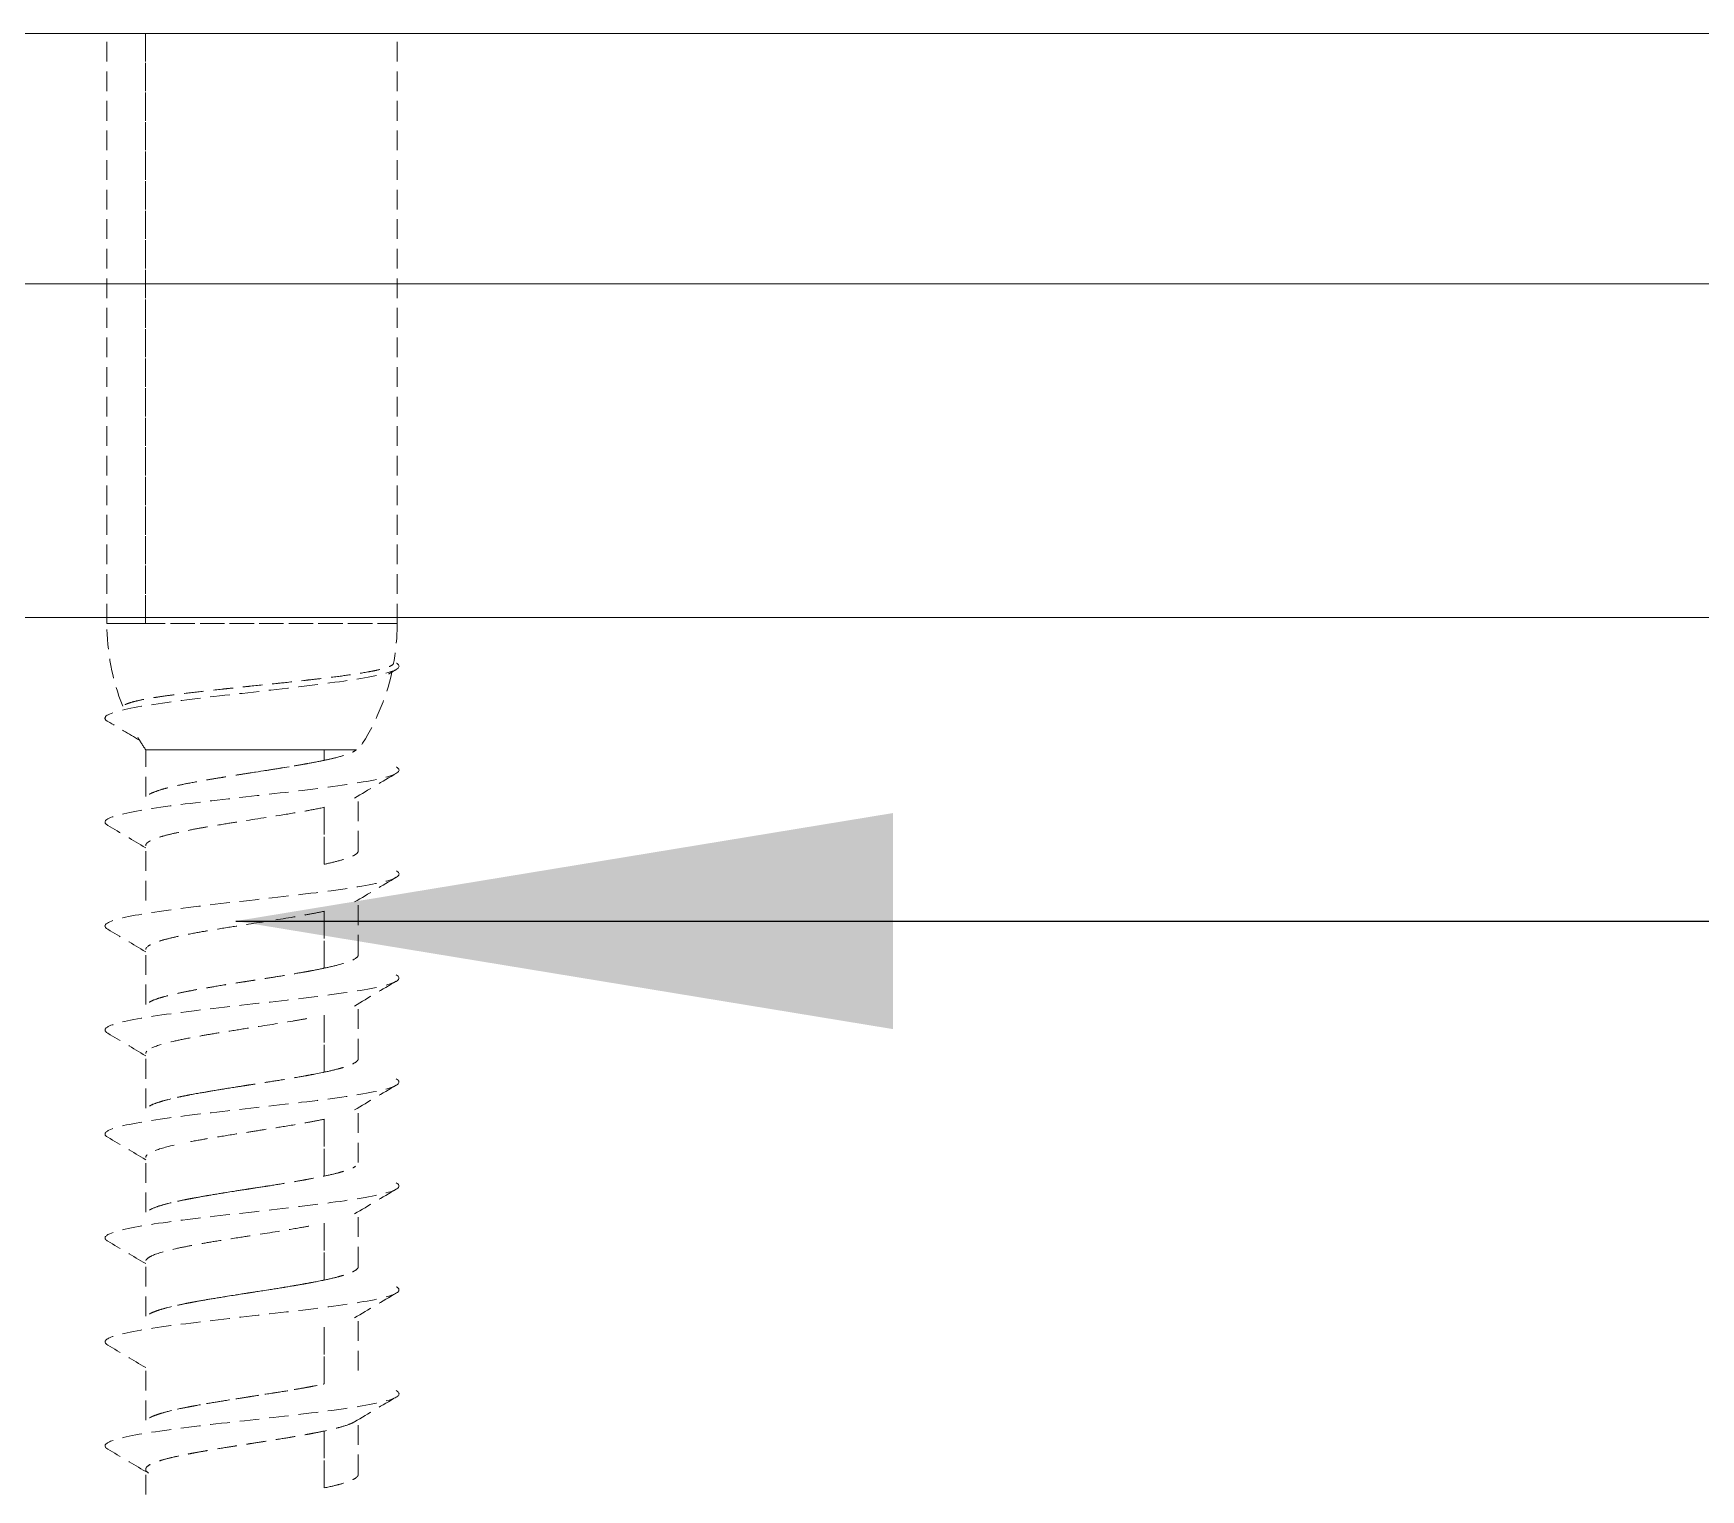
# Model space of a CAD drawing. Header units: feet. Extents: x 7599 to 8240, y -11181 to 1634.
# Drawn here: x 8031.69 to 8052.83, y -11114.87 to -11096.4 of the extents above; entities that cross this region are included whole.
import ezdxf

# ---------------------------------------------------------------- set-up
doc = ezdxf.new("R2010")
doc.units = ezdxf.units.FT
doc.header["$MEASUREMENT"] = 0
doc.linetypes.add('HIDDEN', pattern=[0.375, 0.25, -0.125])
doc.styles.add('PAPER SPACE TXT', font='technic_.ttf', dxfattribs={"height": 0.125})
doc.dimstyles.new('PAPER SPACE', dxfattribs={"dimscale": 0, "dimtxt": 0.125, "dimasz": 0.125, "dimexe": 0, "dimexo": 0.020508, "dimgap": 0.041992, "dimtad": 1, "dimdec": 4, "dimzin": 3, "dimdsep": 46, "dimlunit": 4, "dimtxsty": 'PAPER SPACE TXT', "dimcen": 0.125, "dimclrd": 1, "dimclre": 1, "dimclrt": 7, "dimadec": 0, "dimazin": 0, "dimtfac": 1, "dimtdec": 4, "dimtofl": 0, "dimtmove": 2, "dimatfit": 3, "dimfxl": 1, "dimfrac": 2, "dimtolj": 1, "dimtzin": 0, "dimarcsym": 1})

msp = doc.modelspace()

# ---------------------------------------------------------------- linework, layer by layer
at = {"color": 7, "linetype": 'Continuous', "lineweight": 15}
for p, q in [((7889.958, -11096.401), (8178.965, -11096.401)), ((7891.017, -11096.401), (8177.906, -11096.401)), ((7889.958, -11099.576), (8178.965, -11099.576)), ((7889.958, -11103.81), (8178.965, -11103.81))]:
    msp.add_line(p, q, dxfattribs=at)
at = {"linetype": 'HIDDEN', "lineweight": 0, "extrusion": (-1, 6.12323e-17, 0)}
for p, q in [((8032.621, -11103.884), (8032.621, -11096.401)), ((8033.112, -11103.884), (8033.112, -11096.401)), ((8033.112, -11096.401), (8033.112, -11103.884)), ((8036.302, -11103.884), (8036.302, -11096.401)), ((8033.112, -11103.884), (8032.621, -11103.884)), ((8032.621, -11103.884), (8033.112, -11103.884)), ((8033.112, -11103.884), (8036.302, -11103.884)), ((8036.302, -11103.884), (8033.112, -11103.884)), ((8033.113, -11105.487), (8035.378, -11105.487)), ((8033.113, -11106.079), (8033.113, -11105.487)), ((8033.473, -11105.487), (8033.113, -11105.487)), ((8035.785, -11105.487), (8033.473, -11105.487)), ((8035.378, -11105.62), (8035.378, -11105.487)), ((8035.378, -11105.487), (8035.378, -11105.62)), ((8035.378, -11105.487), (8035.785, -11105.487)), ((8035.809, -11106.766), (8035.809, -11106.071)), ((8035.378, -11106.938), (8035.378, -11106.216)), ((8035.378, -11106.216), (8035.378, -11106.938)), ((8033.113, -11107.397), (8033.113, -11106.703)), ((8035.809, -11108.084), (8035.809, -11107.389)), ((8035.378, -11108.256), (8035.378, -11107.534)), ((8035.378, -11107.534), (8035.378, -11108.256)), ((8033.113, -11108.715), (8033.113, -11108.021)), ((8035.809, -11109.402), (8035.809, -11108.707)), ((8035.378, -11109.575), (8035.378, -11108.852)), ((8035.378, -11108.852), (8035.378, -11109.575)), ((8033.113, -11110.033), (8033.113, -11109.339)), ((8035.378, -11110.893), (8035.378, -11110.171)), ((8035.378, -11110.171), (8035.378, -11110.893)), ((8035.809, -11110.72), (8035.809, -11110.026)), ((8033.113, -11111.352), (8033.113, -11110.657)), ((8035.378, -11112.211), (8035.378, -11111.489)), ((8035.378, -11111.489), (8035.378, -11112.211)), ((8035.809, -11112.039), (8035.809, -11111.344)), ((8033.113, -11112.67), (8033.113, -11111.975)), ((8035.809, -11113.357), (8035.809, -11112.662)), ((8035.378, -11113.529), (8035.378, -11112.807)), ((8035.378, -11112.807), (8035.378, -11113.529)), ((8033.113, -11113.988), (8033.113, -11113.294)), ((8035.809, -11114.675), (8035.809, -11113.98)), ((8035.378, -11114.847), (8035.378, -11114.126)), ((8035.378, -11114.126), (8035.378, -11114.847)), ((8033.113, -11115.306), (8033.113, -11114.612))]:
    msp.add_line(p, q, dxfattribs=at)
at = {"linetype": 'HIDDEN', "lineweight": 0, "extrusion": (0, 0, -1)}
for centre, start, end in [((-8035.475, -11103.884), 338.4106, 0), ((-8033.448, -11103.884), 180, 190.1647), ((-8033.448, -11103.884), 192.473, 213.4784), ((-8035.475, -11103.884), 325.8244, 329.6676)]:
    msp.add_arc(centre, 2.854, start, end, dxfattribs=at)
at = {"linetype": 'HIDDEN', "lineweight": 0}
for points, knots in [([(8036.292, -11104.387), (8036.3, -11104.392), (8036.307, -11104.397), (8036.359, -11104.445), (8036.282, -11104.489), (8035.906, -11104.577), (8035.609, -11104.62), (8034.906, -11104.708), (8034.501, -11104.752), (8033.736, -11104.839), (8033.378, -11104.883), (8032.842, -11104.971), (8032.666, -11105.014), (8032.586, -11105.081), (8032.593, -11105.104), (8032.632, -11105.127)], [-0.99665651, -0.99665651, -0.99665651, -0.99665651, -0.99624116, -0.99624116, -0.99248231, -0.99248231, -0.98872347, -0.98872347, -0.98496462, -0.98496462, -0.98120578, -0.98120578, -0.97744693, -0.97744693, -0.9754835, -0.9754835, -0.9754835, -0.9754835]), ([(8033.228, -11104.824), (8033.233, -11104.823), (8033.237, -11104.822), (8033.242, -11104.822), (8033.268, -11104.818), (8033.302, -11104.812), (8033.348, -11104.806), (8033.405, -11104.798), (8033.451, -11104.792), (8033.48, -11104.788), (8033.575, -11104.776), (8033.674, -11104.764), (8033.774, -11104.752), (8033.874, -11104.741), (8033.983, -11104.729), (8034.099, -11104.716), (8034.11, -11104.715), (8034.125, -11104.713), (8034.146, -11104.711), (8034.176, -11104.708), (8034.216, -11104.704), (8034.268, -11104.698), (8034.364, -11104.688), (8034.423, -11104.682), (8034.441, -11104.68), (8034.563, -11104.668), (8034.678, -11104.656), (8034.784, -11104.645), (8034.835, -11104.639), (8034.95, -11104.627), (8035.119, -11104.608), (8035.141, -11104.606), (8035.171, -11104.602), (8035.208, -11104.598), (8035.265, -11104.592), (8035.34, -11104.583), (8035.427, -11104.572), (8035.538, -11104.559), (8035.628, -11104.547), (8035.701, -11104.536), (8035.762, -11104.528), (8035.843, -11104.516), (8035.928, -11104.5), (8035.96, -11104.494), (8035.99, -11104.488), (8036.018, -11104.483), (8036.047, -11104.476), (8036.075, -11104.47), (8036.1, -11104.464), (8036.16, -11104.449), (8036.191, -11104.437), (8036.211, -11104.427), (8036.234, -11104.417), (8036.252, -11104.405), (8036.256, -11104.391), (8036.257, -11104.39), (8036.257, -11104.389), (8036.257, -11104.388)], [0, 0, 0, 0, 0.004954, 0.004954, 0.004954, 0.03125, 0.03125, 0.03125, 0.0625, 0.0625, 0.0625, 0.125, 0.125, 0.125, 0.1875, 0.1875, 0.1875, 0.2001248, 0.2001248, 0.2001248, 0.21875, 0.21875, 0.21875, 0.25, 0.25, 0.25, 0.3125, 0.3125, 0.3125, 0.375, 0.375, 0.375, 0.3999377, 0.3999377, 0.3999377, 0.4375, 0.4375, 0.4375, 0.5, 0.5, 0.5, 0.5625, 0.5625, 0.5625, 0.5929762, 0.5929762, 0.5929762, 0.625, 0.625, 0.625, 0.6875, 0.6875, 0.6875, 0.75, 0.75, 0.75, 0.7537128, 0.7537128, 0.7537128, 0.7537128]), ([(8032.852, -11104.916), (8032.857, -11104.913), (8032.863, -11104.91), (8032.871, -11104.906), (8032.894, -11104.896), (8032.923, -11104.887), (8032.952, -11104.879), (8032.983, -11104.871), (8033.023, -11104.861), (8033.073, -11104.851), (8033.119, -11104.842), (8033.171, -11104.833), (8033.228, -11104.824)], [0.8276654, 0.8276654, 0.8276654, 0.8276654, 0.8392857, 0.8392857, 0.8392857, 0.8928571, 0.8928571, 0.8928571, 0.9464286, 0.9464286, 0.9464286, 1, 1, 1, 1]), ([(8035.378, -11105.62), (8035.425, -11105.61), (8035.474, -11105.599), (8035.522, -11105.587), (8035.604, -11105.566), (8035.635, -11105.555), (8035.64, -11105.553), (8035.645, -11105.552), (8035.651, -11105.55), (8035.657, -11105.548), (8035.678, -11105.541), (8035.704, -11105.531), (8035.728, -11105.52), (8035.759, -11105.506), (8035.775, -11105.495), (8035.785, -11105.487)], [0, 0, 0, 0, 0.25, 0.25, 0.25, 0.5, 0.5, 0.5, 0.556537, 0.556537, 0.556537, 0.75, 0.75, 0.75, 1, 1, 1, 1]), ([(8036.292, -11105.705), (8036.297, -11105.708), (8036.302, -11105.711), (8036.363, -11105.758), (8036.295, -11105.802), (8035.936, -11105.89), (8035.646, -11105.933), (8034.951, -11106.021), (8034.548, -11106.065), (8033.78, -11106.152), (8033.417, -11106.196), (8032.867, -11106.284), (8032.682, -11106.327), (8032.586, -11106.396), (8032.59, -11106.42), (8032.632, -11106.445)], [-0.9589223, -0.9589223, -0.9589223, -0.9589223, -0.95865271, -0.95865271, -0.95489387, -0.95489387, -0.95113502, -0.95113502, -0.94737618, -0.94737618, -0.94361733, -0.94361733, -0.93985849, -0.93985849, -0.93774534, -0.93774534, -0.93774534, -0.93774534]), ([(8033.159, -11106.051), (8033.168, -11106.046), (8033.181, -11106.039), (8033.198, -11106.032), (8033.23, -11106.018), (8033.269, -11106.004), (8033.313, -11105.991), (8033.33, -11105.986), (8033.354, -11105.979), (8033.388, -11105.97), (8033.424, -11105.961), (8033.454, -11105.954), (8033.473, -11105.949), (8033.482, -11105.947), (8033.494, -11105.945), (8033.508, -11105.942), (8033.544, -11105.934), (8033.597, -11105.922), (8033.671, -11105.908), (8033.753, -11105.893), (8033.83, -11105.879), (8033.899, -11105.867), (8033.933, -11105.861), (8033.974, -11105.854), (8034.022, -11105.847), (8034.064, -11105.84), (8034.106, -11105.833), (8034.149, -11105.826), (8034.178, -11105.821), (8034.21, -11105.816), (8034.246, -11105.81), (8034.294, -11105.803), (8034.349, -11105.794), (8034.41, -11105.785), (8034.525, -11105.767), (8034.614, -11105.753), (8034.674, -11105.744), (8034.728, -11105.735), (8034.816, -11105.721), (8034.93, -11105.702), (8034.978, -11105.694), (8035.024, -11105.686), (8035.067, -11105.679), (8035.102, -11105.673), (8035.136, -11105.667), (8035.167, -11105.661), (8035.295, -11105.638), (8035.358, -11105.624), (8035.378, -11105.62)], [0.3560294, 0.3560294, 0.3560294, 0.3560294, 0.375, 0.375, 0.375, 0.4375, 0.4375, 0.4375, 0.46875, 0.46875, 0.46875, 0.5, 0.5, 0.5, 0.5168864, 0.5168864, 0.5168864, 0.5625, 0.5625, 0.5625, 0.625, 0.625, 0.625, 0.65625, 0.65625, 0.65625, 0.6875, 0.6875, 0.6875, 0.7143892, 0.7143892, 0.7143892, 0.75, 0.75, 0.75, 0.8125, 0.8125, 0.8125, 0.875, 0.875, 0.875, 0.9090246, 0.9090246, 0.9090246, 0.9375, 0.9375, 0.9375, 1, 1, 1, 1]), ([(8034.398, -11105.787), (8034.399, -11105.786), (8034.4, -11105.786), (8034.401, -11105.786), (8034.587, -11105.757), (8034.764, -11105.73), (8034.933, -11105.702)], [0.7492425, 0.7492425, 0.7492425, 0.7492425, 0.75, 0.75, 0.75, 0.8746825, 0.8746825, 0.8746825, 0.8746825]), ([(8035.184, -11105.658), (8035.189, -11105.657), (8035.194, -11105.656), (8035.2, -11105.655), (8035.3, -11105.637), (8035.365, -11105.623), (8035.378, -11105.62)], [0.93427687, 0.93427687, 0.93427687, 0.93427687, 0.9375, 0.9375, 0.9375, 1, 1, 1, 1]), ([(8035.378, -11106.216), (8035.304, -11106.232), (8035.221, -11106.248), (8035.159, -11106.259), (8035.096, -11106.271), (8035.006, -11106.286), (8034.893, -11106.305), (8034.668, -11106.341), (8034.46, -11106.373), (8034.3, -11106.398), (8034.24, -11106.408), (8034.165, -11106.419), (8034.06, -11106.437), (8033.954, -11106.454), (8033.885, -11106.465), (8033.833, -11106.475), (8033.78, -11106.484), (8033.715, -11106.496), (8033.639, -11106.511), (8033.563, -11106.526), (8033.509, -11106.538), (8033.465, -11106.548), (8033.413, -11106.56), (8033.36, -11106.573), (8033.32, -11106.585), (8033.28, -11106.596), (8033.235, -11106.61), (8033.189, -11106.632), (8033.143, -11106.654), (8033.132, -11106.668), (8033.129, -11106.67), (8033.127, -11106.673), (8033.113, -11106.685), (8033.113, -11106.703)], [0, 0, 0, 0, 0.0714286, 0.0714286, 0.0714286, 0.1428571, 0.1428571, 0.1428571, 0.2857143, 0.2857143, 0.2857143, 0.3392857, 0.3392857, 0.3392857, 0.3928571, 0.3928571, 0.3928571, 0.4464286, 0.4464286, 0.4464286, 0.5, 0.5, 0.5, 0.5625, 0.5625, 0.5625, 0.625, 0.625, 0.625, 0.6875, 0.6875, 0.6875, 0.7464897, 0.7464897, 0.7464897, 0.7464897]), ([(8035.378, -11106.938), (8035.436, -11106.926), (8035.496, -11106.912), (8035.554, -11106.897), (8035.615, -11106.88), (8035.651, -11106.868), (8035.672, -11106.861), (8035.678, -11106.859), (8035.683, -11106.857), (8035.686, -11106.856), (8035.699, -11106.851), (8035.717, -11106.844), (8035.736, -11106.835), (8035.756, -11106.825), (8035.767, -11106.819), (8035.773, -11106.815), (8035.793, -11106.801), (8035.805, -11106.787), (8035.808, -11106.773), (8035.809, -11106.772), (8035.809, -11106.77), (8035.809, -11106.766)], [0, 0, 0, 0, 0.0625, 0.0625, 0.0625, 0.1117725, 0.1117725, 0.1117725, 0.125, 0.125, 0.125, 0.15625, 0.15625, 0.15625, 0.1875, 0.1875, 0.1875, 0.25, 0.25, 0.25, 0.2670222, 0.2670222, 0.2670222, 0.2670222]), ([(8036.292, -11107.023), (8036.294, -11107.025), (8036.296, -11107.026), (8036.365, -11107.071), (8036.307, -11107.115), (8035.966, -11107.203), (8035.682, -11107.247), (8034.996, -11107.334), (8034.595, -11107.378), (8033.824, -11107.465), (8033.456, -11107.509), (8032.893, -11107.597), (8032.699, -11107.64), (8032.585, -11107.711), (8032.587, -11107.737), (8032.632, -11107.763)], [-0.92118945, -0.92118945, -0.92118945, -0.92118945, -0.92106427, -0.92106427, -0.91730542, -0.91730542, -0.91354658, -0.91354658, -0.90978774, -0.90978774, -0.90602889, -0.90602889, -0.90227005, -0.90227005, -0.90000731, -0.90000731, -0.90000731, -0.90000731]), ([(8035.378, -11107.534), (8035.313, -11107.548), (8035.242, -11107.562), (8035.183, -11107.573), (8035.124, -11107.584), (8035.046, -11107.598), (8034.957, -11107.612), (8034.78, -11107.642), (8034.602, -11107.669), (8034.416, -11107.698), (8034.323, -11107.713), (8034.235, -11107.727), (8034.125, -11107.744), (8034.015, -11107.762), (8033.933, -11107.775), (8033.885, -11107.784), (8033.836, -11107.792), (8033.757, -11107.806), (8033.67, -11107.823), (8033.583, -11107.84), (8033.518, -11107.854), (8033.466, -11107.866), (8033.414, -11107.878), (8033.36, -11107.891), (8033.321, -11107.903), (8033.281, -11107.914), (8033.237, -11107.928), (8033.194, -11107.948), (8033.162, -11107.963), (8033.145, -11107.974), (8033.135, -11107.983)], [0, 0, 0, 0, 0.0625, 0.0625, 0.0625, 0.125, 0.125, 0.125, 0.25, 0.25, 0.25, 0.3125, 0.3125, 0.3125, 0.375, 0.375, 0.375, 0.4375, 0.4375, 0.4375, 0.5, 0.5, 0.5, 0.5625, 0.5625, 0.5625, 0.625, 0.625, 0.625, 0.6722977, 0.6722977, 0.6722977, 0.6722977]), ([(8033.128, -11107.99), (8033.128, -11107.99), (8033.127, -11107.991), (8033.127, -11107.991), (8033.119, -11108), (8033.114, -11108.011), (8033.113, -11108.021)], [0.68411623, 0.68411623, 0.68411623, 0.68411623, 0.6875, 0.6875, 0.6875, 0.73980949, 0.73980949, 0.73980949, 0.73980949]), ([(8035.378, -11108.256), (8035.44, -11108.243), (8035.499, -11108.23), (8035.553, -11108.215), (8035.647, -11108.19), (8035.68, -11108.176), (8035.686, -11108.174), (8035.693, -11108.171), (8035.735, -11108.158), (8035.773, -11108.133), (8035.794, -11108.119), (8035.805, -11108.105), (8035.808, -11108.092), (8035.809, -11108.09), (8035.809, -11108.087), (8035.809, -11108.084)], [0, 0, 0, 0, 0.0625, 0.0625, 0.0625, 0.125, 0.125, 0.125, 0.1875, 0.1875, 0.1875, 0.25, 0.25, 0.25, 0.2643068, 0.2643068, 0.2643068, 0.2643068]), ([(8033.159, -11108.688), (8033.169, -11108.682), (8033.181, -11108.676), (8033.197, -11108.668), (8033.234, -11108.652), (8033.276, -11108.638), (8033.313, -11108.627), (8033.328, -11108.623), (8033.372, -11108.609), (8033.473, -11108.586), (8033.498, -11108.58), (8033.526, -11108.574), (8033.555, -11108.568), (8033.591, -11108.56), (8033.629, -11108.553), (8033.671, -11108.545), (8033.77, -11108.526), (8033.849, -11108.512), (8033.899, -11108.504), (8033.955, -11108.494), (8034.037, -11108.48), (8034.149, -11108.462), (8034.207, -11108.453), (8034.262, -11108.444), (8034.312, -11108.436), (8034.347, -11108.431), (8034.38, -11108.426), (8034.411, -11108.421), (8034.457, -11108.414), (8034.502, -11108.407), (8034.543, -11108.401), (8034.581, -11108.395), (8034.625, -11108.388), (8034.674, -11108.38), (8034.749, -11108.368), (8034.835, -11108.355), (8034.93, -11108.339), (8035.016, -11108.324), (8035.08, -11108.313), (8035.125, -11108.305), (8035.141, -11108.302), (8035.155, -11108.3), (8035.167, -11108.298), (8035.191, -11108.293), (8035.229, -11108.286), (8035.277, -11108.277), (8035.322, -11108.268), (8035.355, -11108.261), (8035.378, -11108.256)], [0.3502982, 0.3502982, 0.3502982, 0.3502982, 0.375, 0.375, 0.375, 0.4375, 0.4375, 0.4375, 0.5, 0.5, 0.5, 0.5286297, 0.5286297, 0.5286297, 0.5625, 0.5625, 0.5625, 0.625, 0.625, 0.625, 0.6875, 0.6875, 0.6875, 0.7242223, 0.7242223, 0.7242223, 0.75, 0.75, 0.75, 0.78125, 0.78125, 0.78125, 0.8125, 0.8125, 0.8125, 0.875, 0.875, 0.875, 0.9208216, 0.9208216, 0.9208216, 0.9375, 0.9375, 0.9375, 0.96875, 0.96875, 0.96875, 1, 1, 1, 1]), ([(8035.176, -11108.296), (8035.179, -11108.295), (8035.181, -11108.295), (8035.183, -11108.295), (8035.242, -11108.284), (8035.313, -11108.27), (8035.378, -11108.256)], [0.93497714, 0.93497714, 0.93497714, 0.93497714, 0.9375, 0.9375, 0.9375, 1, 1, 1, 1]), ([(8036.291, -11108.341), (8036.365, -11108.385), (8036.317, -11108.429), (8035.994, -11108.516), (8035.718, -11108.56), (8035.041, -11108.647), (8034.641, -11108.691), (8033.868, -11108.778), (8033.496, -11108.822), (8032.92, -11108.91), (8032.717, -11108.954), (8032.585, -11109.025), (8032.585, -11109.054), (8032.632, -11109.082)], [-0.88345745, -0.88345745, -0.88345745, -0.88345745, -0.87971698, -0.87971698, -0.87595814, -0.87595814, -0.87219929, -0.87219929, -0.86844045, -0.86844045, -0.8646816, -0.8646816, -0.86226949, -0.86226949, -0.86226949, -0.86226949]), ([(8033.159, -11108.688), (8033.167, -11108.683), (8033.175, -11108.679), (8033.184, -11108.674), (8033.244, -11108.646), (8033.334, -11108.618), (8033.463, -11108.588), (8033.527, -11108.573), (8033.593, -11108.559), (8033.683, -11108.542), (8033.774, -11108.525), (8033.853, -11108.512), (8033.905, -11108.503), (8033.958, -11108.494), (8034.04, -11108.48), (8034.144, -11108.463), (8034.248, -11108.446), (8034.336, -11108.433), (8034.441, -11108.416), (8034.645, -11108.385), (8034.815, -11108.358), (8034.959, -11108.334)], [0.3552213, 0.3552213, 0.3552213, 0.3552213, 0.375, 0.375, 0.375, 0.5, 0.5, 0.5, 0.5625, 0.5625, 0.5625, 0.625, 0.625, 0.625, 0.6875, 0.6875, 0.6875, 0.75, 0.75, 0.75, 0.870812, 0.870812, 0.870812, 0.870812]), ([(8035.156, -11108.896), (8035.107, -11108.905), (8035.043, -11108.916), (8034.977, -11108.927), (8034.813, -11108.955), (8034.636, -11108.982), (8034.437, -11109.013), (8034.337, -11109.029), (8034.248, -11109.043), (8034.141, -11109.06), (8034.035, -11109.077), (8033.953, -11109.09), (8033.9, -11109.099), (8033.847, -11109.109), (8033.768, -11109.122), (8033.681, -11109.139), (8033.594, -11109.156), (8033.528, -11109.17), (8033.46, -11109.185), (8033.327, -11109.216), (8033.242, -11109.243), (8033.189, -11109.268)], [0.0745147, 0.0745147, 0.0745147, 0.0745147, 0.125, 0.125, 0.125, 0.25, 0.25, 0.25, 0.3125, 0.3125, 0.3125, 0.375, 0.375, 0.375, 0.4375, 0.4375, 0.4375, 0.5, 0.5, 0.5, 0.6225443, 0.6225443, 0.6225443, 0.6225443]), ([(8033.129, -11109.307), (8033.129, -11109.307), (8033.129, -11109.308), (8033.128, -11109.308), (8033.119, -11109.318), (8033.114, -11109.329), (8033.113, -11109.339)], [0.6856944, 0.6856944, 0.6856944, 0.6856944, 0.6875, 0.6875, 0.6875, 0.73987419, 0.73987419, 0.73987419, 0.73987419]), ([(8033.16, -11110.006), (8033.17, -11110), (8033.182, -11109.993), (8033.198, -11109.986), (8033.238, -11109.969), (8033.281, -11109.955), (8033.313, -11109.946), (8033.342, -11109.937), (8033.39, -11109.923), (8033.474, -11109.904), (8033.509, -11109.896), (8033.544, -11109.888), (8033.58, -11109.881), (8033.61, -11109.875), (8033.641, -11109.869), (8033.671, -11109.863), (8033.792, -11109.84), (8033.874, -11109.826), (8033.899, -11109.822), (8033.965, -11109.811), (8034.048, -11109.797), (8034.149, -11109.781), (8034.226, -11109.768), (8034.292, -11109.758), (8034.345, -11109.75), (8034.37, -11109.746), (8034.392, -11109.742), (8034.411, -11109.739), (8034.434, -11109.736), (8034.478, -11109.729), (8034.543, -11109.719), (8034.597, -11109.71), (8034.641, -11109.704), (8034.675, -11109.698), (8034.756, -11109.686), (8034.841, -11109.672), (8034.93, -11109.657), (8035.047, -11109.638), (8035.118, -11109.625), (8035.153, -11109.618), (8035.159, -11109.617), (8035.164, -11109.616), (8035.168, -11109.616), (8035.196, -11109.61), (8035.233, -11109.604), (8035.277, -11109.595), (8035.335, -11109.584), (8035.367, -11109.577), (8035.378, -11109.575)], [0.3488601, 0.3488601, 0.3488601, 0.3488601, 0.375, 0.375, 0.375, 0.4375, 0.4375, 0.4375, 0.5, 0.5, 0.5, 0.5339098, 0.5339098, 0.5339098, 0.5625, 0.5625, 0.5625, 0.625, 0.625, 0.625, 0.6875, 0.6875, 0.6875, 0.7299699, 0.7299699, 0.7299699, 0.75, 0.75, 0.75, 0.78125, 0.78125, 0.78125, 0.8125, 0.8125, 0.8125, 0.875, 0.875, 0.875, 0.9285399, 0.9285399, 0.9285399, 0.9375, 0.9375, 0.9375, 0.96875, 0.96875, 0.96875, 1, 1, 1, 1]), ([(8035.156, -11109.618), (8035.156, -11109.618), (8035.156, -11109.618), (8035.157, -11109.618), (8035.169, -11109.615), (8035.25, -11109.602), (8035.378, -11109.575)], [0.93655261, 0.93655261, 0.93655261, 0.93655261, 0.9375, 0.9375, 0.9375, 1, 1, 1, 1]), ([(8035.378, -11109.575), (8035.444, -11109.561), (8035.502, -11109.547), (8035.553, -11109.534), (8035.568, -11109.529), (8035.594, -11109.523), (8035.625, -11109.513), (8035.654, -11109.504), (8035.674, -11109.497), (8035.687, -11109.492), (8035.69, -11109.491), (8035.695, -11109.489), (8035.7, -11109.487), (8035.719, -11109.479), (8035.748, -11109.467), (8035.773, -11109.451), (8035.795, -11109.436), (8035.805, -11109.422), (8035.808, -11109.41), (8035.809, -11109.407), (8035.809, -11109.405), (8035.809, -11109.402)], [0, 0, 0, 0, 0.0625, 0.0625, 0.0625, 0.09375, 0.09375, 0.09375, 0.125, 0.125, 0.125, 0.1381297, 0.1381297, 0.1381297, 0.1875, 0.1875, 0.1875, 0.25, 0.25, 0.25, 0.2631778, 0.2631778, 0.2631778, 0.2631778]), ([(8036.291, -11109.66), (8036.362, -11109.701), (8036.321, -11109.743), (8036.021, -11109.829), (8035.753, -11109.873), (8035.085, -11109.96), (8034.688, -11110.004), (8033.913, -11110.092), (8033.537, -11110.135), (8032.948, -11110.223), (8032.737, -11110.267), (8032.586, -11110.34), (8032.582, -11110.37), (8032.632, -11110.4)], [-0.84572551, -0.84572551, -0.84572551, -0.84572551, -0.84212854, -0.84212854, -0.83836969, -0.83836969, -0.83461085, -0.83461085, -0.830852, -0.830852, -0.82709316, -0.82709316, -0.82453198, -0.82453198, -0.82453198, -0.82453198]), ([(8033.687, -11109.86), (8033.692, -11109.859), (8033.697, -11109.858), (8033.702, -11109.857), (8033.801, -11109.839), (8033.882, -11109.825), (8033.925, -11109.818), (8033.967, -11109.81), (8034.05, -11109.797), (8034.156, -11109.779), (8034.26, -11109.763), (8034.347, -11109.749), (8034.419, -11109.738)], [0.5593245, 0.5593245, 0.5593245, 0.5593245, 0.5625, 0.5625, 0.5625, 0.625, 0.625, 0.625, 0.6875, 0.6875, 0.6875, 0.7482296, 0.7482296, 0.7482296, 0.7482296]), ([(8033.193, -11109.988), (8033.194, -11109.988), (8033.194, -11109.988), (8033.194, -11109.988), (8033.258, -11109.959), (8033.352, -11109.932), (8033.475, -11109.904)], [0.3741977, 0.3741977, 0.3741977, 0.3741977, 0.375, 0.375, 0.375, 0.4997189, 0.4997189, 0.4997189, 0.4997189]), ([(8035.378, -11110.171), (8035.313, -11110.185), (8035.241, -11110.198), (8035.196, -11110.207), (8035.15, -11110.216), (8035.074, -11110.229), (8034.957, -11110.249), (8034.84, -11110.268), (8034.753, -11110.282), (8034.67, -11110.295), (8034.587, -11110.308), (8034.498, -11110.322), (8034.432, -11110.332), (8034.366, -11110.343), (8034.277, -11110.356), (8034.161, -11110.375), (8034.044, -11110.393), (8033.962, -11110.407), (8033.915, -11110.415), (8033.867, -11110.423), (8033.788, -11110.437), (8033.696, -11110.454), (8033.692, -11110.455), (8033.688, -11110.456), (8033.685, -11110.457)], [0, 0, 0, 0, 0.0625, 0.0625, 0.0625, 0.125, 0.125, 0.125, 0.1875, 0.1875, 0.1875, 0.25, 0.25, 0.25, 0.3125, 0.3125, 0.3125, 0.375, 0.375, 0.375, 0.4375, 0.4375, 0.4375, 0.4400632, 0.4400632, 0.4400632, 0.4400632]), ([(8033.13, -11110.625), (8033.13, -11110.625), (8033.129, -11110.625), (8033.129, -11110.625), (8033.119, -11110.636), (8033.114, -11110.647), (8033.113, -11110.657)], [0.6867826, 0.6867826, 0.6867826, 0.6867826, 0.6875, 0.6875, 0.6875, 0.74015439, 0.74015439, 0.74015439, 0.74015439]), ([(8033.473, -11110.5), (8033.473, -11110.5), (8033.473, -11110.5), (8033.473, -11110.5), (8033.344, -11110.53), (8033.253, -11110.557), (8033.194, -11110.585)], [0.4999693, 0.4999693, 0.4999693, 0.4999693, 0.5, 0.5, 0.5, 0.6244234, 0.6244234, 0.6244234, 0.6244234]), ([(8035.378, -11110.893), (8035.448, -11110.878), (8035.505, -11110.865), (8035.553, -11110.852), (8035.574, -11110.846), (8035.598, -11110.839), (8035.626, -11110.831), (8035.658, -11110.821), (8035.677, -11110.814), (8035.686, -11110.81), (8035.694, -11110.807), (8035.703, -11110.804), (8035.713, -11110.8), (8035.732, -11110.792), (8035.754, -11110.782), (8035.773, -11110.769)], [0, 0, 0, 0, 0.0625, 0.0625, 0.0625, 0.09375, 0.09375, 0.09375, 0.125, 0.125, 0.125, 0.1450657, 0.1450657, 0.1450657, 0.1873675, 0.1873675, 0.1873675, 0.1873675]), ([(8036.291, -11110.978), (8036.359, -11111.018), (8036.325, -11111.058), (8036.047, -11111.142), (8035.787, -11111.186), (8035.129, -11111.273), (8034.734, -11111.317), (8033.957, -11111.405), (8033.578, -11111.448), (8032.977, -11111.536), (8032.757, -11111.58), (8032.587, -11111.655), (8032.579, -11111.687), (8032.632, -11111.718)], [-0.80799263, -0.80799263, -0.80799263, -0.80799263, -0.80454009, -0.80454009, -0.80078125, -0.80078125, -0.79702241, -0.79702241, -0.79326356, -0.79326356, -0.78950472, -0.78950472, -0.78679487, -0.78679487, -0.78679487, -0.78679487]), ([(8033.16, -11111.324), (8033.171, -11111.318), (8033.183, -11111.311), (8033.197, -11111.305), (8033.244, -11111.284), (8033.291, -11111.27), (8033.313, -11111.264), (8033.349, -11111.253), (8033.399, -11111.239), (8033.473, -11111.222), (8033.52, -11111.212), (8033.565, -11111.202), (8033.605, -11111.194), (8033.629, -11111.189), (8033.651, -11111.185), (8033.671, -11111.181), (8033.683, -11111.179), (8033.718, -11111.172), (8033.781, -11111.161), (8033.826, -11111.153), (8033.866, -11111.146), (8033.899, -11111.14), (8033.971, -11111.128), (8034.054, -11111.114), (8034.149, -11111.099), (8034.252, -11111.082), (8034.329, -11111.07), (8034.378, -11111.063), (8034.391, -11111.061), (8034.402, -11111.059), (8034.411, -11111.057), (8034.442, -11111.053), (8034.486, -11111.046), (8034.543, -11111.037), (8034.605, -11111.027), (8034.649, -11111.021), (8034.674, -11111.017), (8034.76, -11111.003), (8034.846, -11110.989), (8034.93, -11110.975), (8034.945, -11110.973), (8034.986, -11110.966), (8035.051, -11110.955), (8035.101, -11110.946), (8035.139, -11110.939), (8035.168, -11110.934), (8035.171, -11110.933), (8035.176, -11110.932), (8035.182, -11110.931), (8035.216, -11110.925), (8035.287, -11110.912), (8035.378, -11110.893)], [0.3457498, 0.3457498, 0.3457498, 0.3457498, 0.375, 0.375, 0.375, 0.4375, 0.4375, 0.4375, 0.5, 0.5, 0.5, 0.5395375, 0.5395375, 0.5395375, 0.5625, 0.5625, 0.5625, 0.59375, 0.59375, 0.59375, 0.625, 0.625, 0.625, 0.6875, 0.6875, 0.6875, 0.7366515, 0.7366515, 0.7366515, 0.75, 0.75, 0.75, 0.78125, 0.78125, 0.78125, 0.8125, 0.8125, 0.8125, 0.875, 0.875, 0.875, 0.90625, 0.90625, 0.90625, 0.9375, 0.9375, 0.9375, 0.9463177, 0.9463177, 0.9463177, 1, 1, 1, 1]), ([(8033.676, -11111.18), (8033.677, -11111.18), (8033.678, -11111.18), (8033.679, -11111.179), (8033.743, -11111.167), (8033.819, -11111.154), (8033.886, -11111.142), (8033.953, -11111.131), (8034.035, -11111.117), (8034.159, -11111.097), (8034.282, -11111.077), (8034.371, -11111.064), (8034.435, -11111.054), (8034.499, -11111.044), (8034.587, -11111.03), (8034.662, -11111.018), (8034.667, -11111.018), (8034.672, -11111.017), (8034.676, -11111.016)], [0.5612925, 0.5612925, 0.5612925, 0.5612925, 0.5625, 0.5625, 0.5625, 0.625, 0.625, 0.625, 0.6875, 0.6875, 0.6875, 0.75, 0.75, 0.75, 0.8125, 0.8125, 0.8125, 0.8163653, 0.8163653, 0.8163653, 0.8163653]), ([(8033.199, -11111.304), (8033.2, -11111.304), (8033.2, -11111.303), (8033.201, -11111.303), (8033.271, -11111.273), (8033.371, -11111.245), (8033.489, -11111.219)], [0.3740898, 0.3740898, 0.3740898, 0.3740898, 0.375, 0.375, 0.375, 0.499716, 0.499716, 0.499716, 0.499716]), ([(8035.18, -11111.528), (8035.179, -11111.528), (8035.179, -11111.528), (8035.179, -11111.528), (8035.167, -11111.531), (8035.092, -11111.544), (8034.984, -11111.562), (8034.768, -11111.599), (8034.587, -11111.626), (8034.454, -11111.647), (8034.388, -11111.658), (8034.299, -11111.671), (8034.175, -11111.691), (8034.052, -11111.71), (8033.969, -11111.724), (8033.894, -11111.737), (8033.819, -11111.75), (8033.743, -11111.764), (8033.686, -11111.775), (8033.629, -11111.786), (8033.56, -11111.799), (8033.493, -11111.814), (8033.361, -11111.844), (8033.265, -11111.871), (8033.199, -11111.9), (8033.167, -11111.915), (8033.143, -11111.929), (8033.127, -11111.946), (8033.116, -11111.958), (8033.113, -11111.968), (8033.113, -11111.975)], [0.06157, 0.06157, 0.06157, 0.06157, 0.0625, 0.0625, 0.0625, 0.125, 0.125, 0.125, 0.25, 0.25, 0.25, 0.3125, 0.3125, 0.3125, 0.375, 0.375, 0.375, 0.4375, 0.4375, 0.4375, 0.5, 0.5, 0.5, 0.625, 0.625, 0.625, 0.6875, 0.6875, 0.6875, 0.7288159, 0.7288159, 0.7288159, 0.7288159]), ([(8035.378, -11112.211), (8035.452, -11112.196), (8035.509, -11112.182), (8035.553, -11112.17), (8035.575, -11112.164), (8035.6, -11112.157), (8035.625, -11112.149), (8035.648, -11112.142), (8035.668, -11112.135), (8035.686, -11112.129), (8035.699, -11112.124), (8035.712, -11112.119), (8035.724, -11112.113), (8035.741, -11112.106), (8035.758, -11112.097), (8035.772, -11112.088), (8035.799, -11112.07), (8035.806, -11112.056), (8035.808, -11112.046), (8035.809, -11112.044), (8035.809, -11112.042), (8035.809, -11112.039)], [0, 0, 0, 0, 0.0625, 0.0625, 0.0625, 0.09375, 0.09375, 0.09375, 0.125, 0.125, 0.125, 0.151912, 0.151912, 0.151912, 0.1875, 0.1875, 0.1875, 0.25, 0.25, 0.25, 0.2666712, 0.2666712, 0.2666712, 0.2666712]), ([(8036.291, -11112.296), (8036.356, -11112.334), (8036.328, -11112.373), (8036.073, -11112.455), (8035.82, -11112.499), (8035.173, -11112.586), (8034.78, -11112.63), (8034.003, -11112.718), (8033.62, -11112.762), (8033.007, -11112.849), (8032.778, -11112.893), (8032.588, -11112.97), (8032.576, -11113.003), (8032.632, -11113.036)], [-0.77025885, -0.77025885, -0.77025885, -0.77025885, -0.76695165, -0.76695165, -0.76319281, -0.76319281, -0.75943396, -0.75943396, -0.75567512, -0.75567512, -0.75191627, -0.75191627, -0.74905825, -0.74905825, -0.74905825, -0.74905825]), ([(8033.16, -11112.642), (8033.162, -11112.641), (8033.164, -11112.64), (8033.166, -11112.638), (8033.176, -11112.633), (8033.187, -11112.628), (8033.198, -11112.623), (8033.214, -11112.616), (8033.231, -11112.609), (8033.249, -11112.603), (8033.266, -11112.597), (8033.287, -11112.59), (8033.313, -11112.582), (8033.353, -11112.57), (8033.404, -11112.556), (8033.473, -11112.541), (8033.535, -11112.526), (8033.59, -11112.515), (8033.631, -11112.507), (8033.647, -11112.504), (8033.66, -11112.501), (8033.671, -11112.499), (8033.694, -11112.495), (8033.73, -11112.488), (8033.782, -11112.479), (8033.831, -11112.47), (8033.87, -11112.463), (8033.899, -11112.458), (8033.976, -11112.445), (8034.059, -11112.432), (8034.149, -11112.417), (8034.305, -11112.392), (8034.394, -11112.378), (8034.41, -11112.376), (8034.427, -11112.373), (8034.516, -11112.36), (8034.674, -11112.335), (8034.765, -11112.321), (8034.851, -11112.307), (8034.93, -11112.294), (8034.959, -11112.289), (8035, -11112.282), (8035.052, -11112.273), (8035.105, -11112.263), (8035.143, -11112.257), (8035.167, -11112.252), (8035.179, -11112.25), (8035.193, -11112.247), (8035.209, -11112.244), (8035.253, -11112.236), (8035.311, -11112.225), (8035.378, -11112.211)], [0.3434821, 0.3434821, 0.3434821, 0.3434821, 0.3491794, 0.3491794, 0.3491794, 0.375, 0.375, 0.375, 0.40625, 0.40625, 0.40625, 0.4375, 0.4375, 0.4375, 0.5, 0.5, 0.5, 0.5456201, 0.5456201, 0.5456201, 0.5625, 0.5625, 0.5625, 0.59375, 0.59375, 0.59375, 0.625, 0.625, 0.625, 0.6875, 0.6875, 0.6875, 0.75, 0.75, 0.75, 0.8125, 0.8125, 0.8125, 0.875, 0.875, 0.875, 0.90625, 0.90625, 0.90625, 0.9375, 0.9375, 0.9375, 0.9544403, 0.9544403, 0.9544403, 1, 1, 1, 1]), ([(8033.68, -11112.498), (8033.682, -11112.497), (8033.684, -11112.497), (8033.686, -11112.496), (8033.743, -11112.486), (8033.819, -11112.472), (8033.887, -11112.46), (8033.956, -11112.449), (8034.038, -11112.435), (8034.175, -11112.413), (8034.311, -11112.391), (8034.4, -11112.377), (8034.417, -11112.375), (8034.433, -11112.372), (8034.522, -11112.359), (8034.645, -11112.339), (8034.767, -11112.32), (8034.853, -11112.307), (8034.932, -11112.293), (8035.012, -11112.28), (8035.091, -11112.266), (8035.146, -11112.256), (8035.2, -11112.246), (8035.276, -11112.233), (8035.378, -11112.211)], [0.5600455, 0.5600455, 0.5600455, 0.5600455, 0.5625, 0.5625, 0.5625, 0.625, 0.625, 0.625, 0.6875, 0.6875, 0.6875, 0.75, 0.75, 0.75, 0.8125, 0.8125, 0.8125, 0.875, 0.875, 0.875, 0.9375, 0.9375, 0.9375, 1, 1, 1, 1]), ([(8033.203, -11112.62), (8033.205, -11112.62), (8033.207, -11112.619), (8033.209, -11112.618), (8033.284, -11112.587), (8033.386, -11112.56), (8033.494, -11112.536)], [0.3721446, 0.3721446, 0.3721446, 0.3721446, 0.375, 0.375, 0.375, 0.4957781, 0.4957781, 0.4957781, 0.4957781]), ([(8033.16, -11113.96), (8033.165, -11113.957), (8033.171, -11113.954), (8033.176, -11113.951), (8033.184, -11113.948), (8033.191, -11113.944), (8033.198, -11113.941), (8033.206, -11113.937), (8033.221, -11113.931), (8033.25, -11113.921), (8033.273, -11113.912), (8033.295, -11113.905), (8033.313, -11113.9), (8033.356, -11113.887), (8033.409, -11113.874), (8033.474, -11113.859), (8033.558, -11113.839), (8033.625, -11113.826), (8033.658, -11113.82), (8033.663, -11113.819), (8033.667, -11113.818), (8033.671, -11113.818), (8033.698, -11113.812), (8033.734, -11113.806), (8033.782, -11113.797), (8033.845, -11113.786), (8033.886, -11113.779), (8033.9, -11113.776), (8033.981, -11113.763), (8034.065, -11113.749), (8034.149, -11113.735), (8034.174, -11113.731), (8034.217, -11113.724), (8034.28, -11113.715), (8034.336, -11113.706), (8034.38, -11113.699), (8034.411, -11113.694), (8034.42, -11113.692), (8034.431, -11113.691), (8034.444, -11113.689), (8034.492, -11113.681), (8034.57, -11113.669), (8034.675, -11113.653), (8034.771, -11113.638), (8034.856, -11113.624), (8034.93, -11113.612), (8034.965, -11113.606), (8035.005, -11113.599), (8035.052, -11113.591), (8035.118, -11113.58), (8035.156, -11113.573), (8035.168, -11113.57), (8035.189, -11113.566), (8035.212, -11113.562), (8035.237, -11113.557), (8035.279, -11113.549), (8035.327, -11113.54), (8035.378, -11113.529)], [0.3410437, 0.3410437, 0.3410437, 0.3410437, 0.3549395, 0.3549395, 0.3549395, 0.375, 0.375, 0.375, 0.40625, 0.40625, 0.40625, 0.4375, 0.4375, 0.4375, 0.5, 0.5, 0.5, 0.5538068, 0.5538068, 0.5538068, 0.5625, 0.5625, 0.5625, 0.59375, 0.59375, 0.59375, 0.625, 0.625, 0.625, 0.6875, 0.6875, 0.6875, 0.71875, 0.71875, 0.71875, 0.75, 0.75, 0.75, 0.7631382, 0.7631382, 0.7631382, 0.8125, 0.8125, 0.8125, 0.875, 0.875, 0.875, 0.90625, 0.90625, 0.90625, 0.9375, 0.9375, 0.9375, 0.9603848, 0.9603848, 0.9603848, 1, 1, 1, 1]), ([(8033.2, -11113.94), (8033.201, -11113.94), (8033.202, -11113.939), (8033.203, -11113.939), (8033.229, -11113.927), (8033.268, -11113.914), (8033.306, -11113.902), (8033.345, -11113.891), (8033.394, -11113.877), (8033.485, -11113.856), (8033.576, -11113.836), (8033.649, -11113.822), (8033.66, -11113.82), (8033.671, -11113.817), (8033.742, -11113.804), (8033.847, -11113.786), (8034.056, -11113.749), (8034.235, -11113.722), (8034.368, -11113.701), (8034.434, -11113.69), (8034.523, -11113.677), (8034.648, -11113.657), (8034.774, -11113.637), (8034.858, -11113.624), (8034.936, -11113.611), (8035.013, -11113.598), (8035.092, -11113.584), (8035.152, -11113.573), (8035.213, -11113.562), (8035.287, -11113.549), (8035.378, -11113.529)], [0.373234, 0.373234, 0.373234, 0.373234, 0.375, 0.375, 0.375, 0.4375, 0.4375, 0.4375, 0.5, 0.5, 0.5, 0.5625, 0.5625, 0.5625, 0.625, 0.625, 0.625, 0.75, 0.75, 0.75, 0.8125, 0.8125, 0.8125, 0.875, 0.875, 0.875, 0.9375, 0.9375, 0.9375, 1, 1, 1, 1]), ([(8036.291, -11113.614), (8036.353, -11113.651), (8036.331, -11113.688), (8036.097, -11113.768), (8035.852, -11113.812), (8035.216, -11113.9), (8034.826, -11113.943), (8034.048, -11114.031), (8033.662, -11114.075), (8033.037, -11114.162), (8032.801, -11114.206), (8032.59, -11114.285), (8032.573, -11114.32), (8032.632, -11114.355)], [-0.73252426, -0.73252426, -0.73252426, -0.73252426, -0.72936321, -0.72936321, -0.72560436, -0.72560436, -0.72184552, -0.72184552, -0.71808667, -0.71808667, -0.71432783, -0.71432783, -0.71132221, -0.71132221, -0.71132221, -0.71132221]), ([(8035.762, -11114.009), (8035.754, -11114.013), (8035.746, -11114.018), (8035.736, -11114.023), (8035.721, -11114.03), (8035.705, -11114.036), (8035.687, -11114.043), (8035.631, -11114.064), (8035.579, -11114.077), (8035.553, -11114.084), (8035.513, -11114.095), (8035.458, -11114.108), (8035.378, -11114.126)], [0.8222326, 0.8222326, 0.8222326, 0.8222326, 0.8437192, 0.8437192, 0.8437192, 0.875, 0.875, 0.875, 0.9375, 0.9375, 0.9375, 1, 1, 1, 1]), ([(8035.378, -11114.126), (8035.327, -11114.136), (8035.279, -11114.146), (8035.237, -11114.154), (8035.212, -11114.159), (8035.189, -11114.163), (8035.168, -11114.167), (8035.155, -11114.169), (8035.118, -11114.176), (8035.052, -11114.187), (8035.005, -11114.195), (8034.964, -11114.202), (8034.93, -11114.208), (8034.856, -11114.22), (8034.771, -11114.234), (8034.675, -11114.249), (8034.57, -11114.266), (8034.493, -11114.278), (8034.444, -11114.285), (8034.431, -11114.287), (8034.419, -11114.289), (8034.41, -11114.291), (8034.379, -11114.295), (8034.335, -11114.302), (8034.279, -11114.311), (8034.217, -11114.321), (8034.174, -11114.327), (8034.149, -11114.331), (8034.065, -11114.345), (8033.98, -11114.359), (8033.899, -11114.373), (8033.885, -11114.375), (8033.845, -11114.382), (8033.782, -11114.393), (8033.734, -11114.402), (8033.698, -11114.409), (8033.671, -11114.414), (8033.668, -11114.415), (8033.663, -11114.416), (8033.658, -11114.417), (8033.625, -11114.423), (8033.558, -11114.436), (8033.473, -11114.455), (8033.409, -11114.47), (8033.356, -11114.483), (8033.313, -11114.496), (8033.295, -11114.502), (8033.273, -11114.508), (8033.25, -11114.517), (8033.221, -11114.527), (8033.206, -11114.534), (8033.198, -11114.538), (8033.191, -11114.541), (8033.184, -11114.544), (8033.176, -11114.548), (8033.16, -11114.556), (8033.143, -11114.566), (8033.13, -11114.579), (8033.114, -11114.595), (8033.112, -11114.608), (8033.114, -11114.62), (8033.115, -11114.624), (8033.116, -11114.638), (8033.15, -11114.661), (8033.15, -11114.661), (8033.15, -11114.661), (8033.15, -11114.661)], [0, 0, 0, 0, 0.0395008, 0.0395008, 0.0395008, 0.0625, 0.0625, 0.0625, 0.09375, 0.09375, 0.09375, 0.125, 0.125, 0.125, 0.1875, 0.1875, 0.1875, 0.2366455, 0.2366455, 0.2366455, 0.25, 0.25, 0.25, 0.28125, 0.28125, 0.28125, 0.3125, 0.3125, 0.3125, 0.375, 0.375, 0.375, 0.40625, 0.40625, 0.40625, 0.4375, 0.4375, 0.4375, 0.4463322, 0.4463322, 0.4463322, 0.5, 0.5, 0.5, 0.5625, 0.5625, 0.5625, 0.59375, 0.59375, 0.59375, 0.625, 0.625, 0.625, 0.6451264, 0.6451264, 0.6451264, 0.6875, 0.6875, 0.6875, 0.75, 0.75, 0.75, 0.8125, 0.8125, 0.8125, 0.8126518, 0.8126518, 0.8126518, 0.8126518]), ([(8035.378, -11114.126), (8035.298, -11114.143), (8035.225, -11114.156), (8035.159, -11114.168), (8035.092, -11114.181), (8035.012, -11114.194), (8034.943, -11114.206), (8034.874, -11114.217), (8034.79, -11114.231), (8034.665, -11114.251), (8034.54, -11114.27), (8034.45, -11114.284), (8034.387, -11114.294), (8034.323, -11114.304), (8034.235, -11114.318), (8034.161, -11114.329), (8034.156, -11114.33), (8034.152, -11114.331), (8034.147, -11114.332)], [0, 0, 0, 0, 0.0625, 0.0625, 0.0625, 0.125, 0.125, 0.125, 0.1875, 0.1875, 0.1875, 0.25, 0.25, 0.25, 0.3125, 0.3125, 0.3125, 0.3163642, 0.3163642, 0.3163642, 0.3163642]), ([(8033.898, -11114.373), (8033.812, -11114.388), (8033.741, -11114.401), (8033.698, -11114.409), (8033.653, -11114.417), (8033.581, -11114.431), (8033.493, -11114.451), (8033.406, -11114.47), (8033.355, -11114.484), (8033.311, -11114.497), (8033.267, -11114.51), (8033.23, -11114.524), (8033.205, -11114.534), (8033.181, -11114.545), (8033.152, -11114.558), (8033.132, -11114.577), (8033.116, -11114.592), (8033.113, -11114.604), (8033.113, -11114.612)], [0.37782, 0.37782, 0.37782, 0.37782, 0.4375, 0.4375, 0.4375, 0.5, 0.5, 0.5, 0.5625, 0.5625, 0.5625, 0.625, 0.625, 0.625, 0.6875, 0.6875, 0.6875, 0.7384023, 0.7384023, 0.7384023, 0.7384023]), ([(8035.378, -11114.847), (8035.467, -11114.829), (8035.521, -11114.815), (8035.553, -11114.807), (8035.589, -11114.797), (8035.638, -11114.783), (8035.686, -11114.765), (8035.711, -11114.756), (8035.731, -11114.747), (8035.746, -11114.739), (8035.757, -11114.734), (8035.765, -11114.729), (8035.773, -11114.724), (8035.783, -11114.717), (8035.791, -11114.71), (8035.797, -11114.703), (8035.802, -11114.697), (8035.806, -11114.691), (8035.808, -11114.683), (8035.809, -11114.68), (8035.809, -11114.678), (8035.809, -11114.675)], [0, 0, 0, 0, 0.0625, 0.0625, 0.0625, 0.125, 0.125, 0.125, 0.1617005, 0.1617005, 0.1617005, 0.1875, 0.1875, 0.1875, 0.21875, 0.21875, 0.21875, 0.25, 0.25, 0.25, 0.2635408, 0.2635408, 0.2635408, 0.2635408])]:
    msp.add_open_spline(points, degree=3, knots=knots, dxfattribs=at)
for points in [[(8036.291, -11104.468), (8036.258, -11104.487), (8036.226, -11104.506), (8036.193, -11104.525)], [(8033.035, -11105.365), (8032.901, -11105.285), (8032.766, -11105.206), (8032.632, -11105.127)], [(8036.291, -11105.786), (8036.114, -11105.89), (8035.938, -11105.994), (8035.762, -11106.099)], [(8033.113, -11106.73), (8032.953, -11106.634), (8032.793, -11106.54), (8032.632, -11106.445)], [(8036.29, -11107.104), (8036.114, -11107.208), (8035.938, -11107.312), (8035.762, -11107.417)], [(8033.113, -11108.048), (8032.953, -11107.953), (8032.793, -11107.858), (8032.632, -11107.763)], [(8036.29, -11108.422), (8036.114, -11108.526), (8035.938, -11108.63), (8035.762, -11108.736)], [(8033.113, -11109.367), (8032.953, -11109.271), (8032.793, -11109.176), (8032.632, -11109.082)], [(8036.29, -11109.741), (8036.114, -11109.845), (8035.938, -11109.949), (8035.762, -11110.054)], [(8033.113, -11110.685), (8032.953, -11110.589), (8032.793, -11110.494), (8032.632, -11110.4)], [(8036.29, -11111.059), (8036.114, -11111.163), (8035.938, -11111.267), (8035.762, -11111.372)], [(8033.113, -11112.003), (8032.953, -11111.908), (8032.793, -11111.813), (8032.632, -11111.718)], [(8036.29, -11112.377), (8036.114, -11112.481), (8035.938, -11112.585), (8035.762, -11112.69)], [(8033.113, -11113.321), (8032.953, -11113.226), (8032.793, -11113.131), (8032.632, -11113.036)], [(8035.809, -11113.357), (8035.809, -11113.357), (8035.809, -11113.357), (8035.809, -11113.357)], [(8036.29, -11113.696), (8036.114, -11113.799), (8035.938, -11113.903), (8035.762, -11114.009)], [(8033.113, -11114.64), (8032.953, -11114.544), (8032.793, -11114.449), (8032.632, -11114.355)]]:
    msp.add_open_spline(points, degree=3, dxfattribs=at)

# ---------------------------------------------------------------- leaders
msp.add_leader([(8034.256, -11107.659), (8075.734, -11107.659), (8116.088, -11107.659)], dimstyle='PAPER SPACE', override={"dimscale": 66.653699, "dimtad": 0})

doc.saveas('drawing.dxf')
